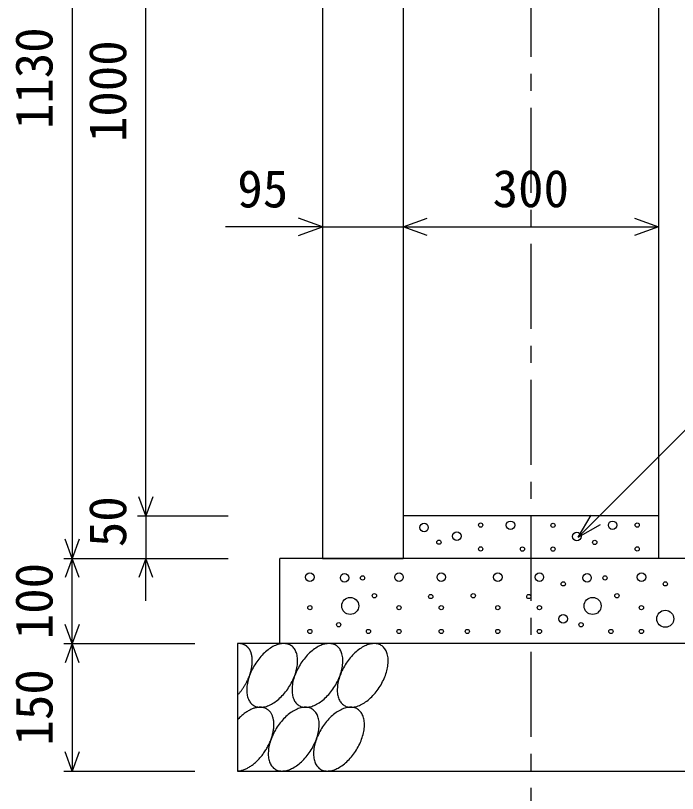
# Model space of a CAD drawing. Units: millimetres, scale not verified. Extents: x -16800 to 16800, y -5940 to 5940.
# Drawn here: x 4044 to 4822, y -1628 to -713 of the extents above; entities that cross this region are included whole.
import ezdxf
from ezdxf.enums import TextEntityAlignment as Align

# ---------------------------------------------------------------- set-up
doc = ezdxf.new("R2010")
doc.units = ezdxf.units.MM
doc.header["$LTSCALE"] = 20
doc.linetypes.add('CHAIN1', pattern=[8, 5, -1, 1, -1])
for name, color, linetype, lineweight in [('0-0_DIM', 7, 'Continuous', 25), ('0-2_HATCH', 6, 'Continuous', 25), ('0-5_OUTLINE', 3, 'Continuous', 25)]:
    doc.layers.add(name, color=color, linetype=linetype, lineweight=lineweight)
doc.styles.add('ＭＳ ゴシック', font='')
doc.styles.get('ＭＳ ゴシック').set_extended_font_data('MS Gothic')

msp = doc.modelspace()

# ---------------------------------------------------------------- linework, layer by layer
at = {"layer": '0-0_DIM', "linetype": 'CHAIN1'}
msp.add_line((4650, -181.24), (4650, -1656.54), dxfattribs=at)
at = {"layer": '0-0_DIM'}
for p, q in [((4110.8, -221.38), (4110.8, -1351.38)), ((4197.46, -1301.38), (4197.46, -301.88)), ((4405, -961.38), (4290.94, -961.38)), ((4405, -961.38), (4500, -961.38)), ((4500, -961.38), (4800, -961.38)), ((4187.46, -1301.38), (4294.13, -1301.38)), ((4197.46, -1301.38), (4197.46, -1351.38)), ((4705.74, -1326.38), (4720.74, -1300.4)), ((4705.74, -1326.38), (4731.72, -1311.38)), ((4100.8, -1351.38), (4294.13, -1351.38)), ((4110.8, -1451.38), (4110.8, -1351.38)), ((4197.46, -1401.38), (4197.46, -1351.38)), ((4100.8, -1451.38), (4255, -1451.38)), ((4110.8, -1451.38), (4110.8, -1601.38)), ((4100.8, -1601.38), (4255, -1601.38))]:
    msp.add_line(p, q, dxfattribs=at)
for points in [[(4376.81, -971.64), (4405, -961.38), (4376.81, -951.12)], [(4528.19, -971.64), (4500, -961.38), (4528.19, -951.12)], [(4771.81, -951.12), (4800, -961.38), (4771.81, -971.64)], [(4705.74, -1326.38), (5018.43, -1013.68), (5657.64, -1013.68)], [(4205.67, -1278.83), (4197.46, -1301.38), (4189.26, -1278.83)], [(4119.01, -1328.83), (4110.8, -1351.38), (4102.59, -1328.83)], [(4119.01, -1373.93), (4110.8, -1351.38), (4102.59, -1373.93)], [(4205.67, -1373.93), (4197.46, -1351.38), (4189.26, -1373.93)], [(4119.01, -1428.83), (4110.8, -1451.38), (4102.59, -1428.83)], [(4119.01, -1473.93), (4110.8, -1451.38), (4102.59, -1473.93)], [(4119.01, -1578.83), (4110.8, -1601.38), (4102.59, -1578.83)]]:
    msp.add_lwpolyline(points, dxfattribs=at)
at = {"layer": '0-2_HATCH'}
for points in [[(4310.1, -1451.81), (4309.6, -1451.71), (4309.2, -1451.61), (4308.8, -1451.61), (4308.3, -1451.51), (4307.8, -1451.51), (4307.4, -1451.41), (4306.9, -1451.41), (4306.4, -1451.41), (4306, -1451.41), (4305.5, -1451.41), (4305, -1451.41)], [(4321.6, -1464.01), (4321.5, -1463.51), (4321.3, -1463.11), (4321.2, -1462.61), (4321, -1462.11), (4320.8, -1461.61), (4320.6, -1461.21), (4320.5, -1460.71), (4320.3, -1460.31), (4320, -1459.91), (4319.8, -1459.41), (4319.6, -1459.01), (4319.4, -1458.61), (4319.1, -1458.21), (4318.9, -1457.91), (4318.6, -1457.51), (4318.3, -1457.11), (4318.1, -1456.81), (4317.8, -1456.41), (4317.5, -1456.11), (4317.2, -1455.81), (4316.9, -1455.51), (4316.6, -1455.21), (4316.2, -1454.91), (4315.9, -1454.61), (4315.6, -1454.31), (4315.2, -1454.11), (4314.9, -1453.81), (4314.5, -1453.61), (4314.1, -1453.41), (4313.7, -1453.21), (4313.4, -1453.01), (4313, -1452.81), (4312.6, -1452.61), (4312.2, -1452.51), (4311.8, -1452.31), (4311.4, -1452.21), (4310.9, -1452.01), (4310.5, -1451.91), (4310.1, -1451.81)], [(4367.7, -1453.61), (4366.6, -1453.01), (4365.5, -1452.51), (4364.4, -1452.11), (4363.3, -1451.81), (4362, -1451.61), (4360.8, -1451.41), (4359.5, -1451.41), (4358.2, -1451.41), (4356.8, -1451.61), (4355.4, -1451.81), (4354, -1452.11), (4352.6, -1452.51), (4351.2, -1453.01), (4349.7, -1453.61), (4348.3, -1454.21), (4346.8, -1455.01), (4345.3, -1455.81), (4343.9, -1456.71), (4342.4, -1457.71), (4341, -1458.81), (4339.5, -1459.91), (4338.1, -1461.11), (4336.7, -1462.41), (4335.3, -1463.71), (4333.9, -1465.11), (4332.6, -1466.61), (4331.3, -1468.11), (4330, -1469.61), (4328.8, -1471.21), (4327.6, -1472.91), (4326.5, -1474.51), (4325.4, -1476.31), (4324.3, -1478.01), (4323.4, -1479.81), (4322.4, -1481.61), (4321.5, -1483.41), (4320.7, -1485.21), (4319.9, -1487.11), (4319.2, -1488.91)], [(4375.1, -1465.11), (4374.7, -1463.71), (4374.3, -1462.41), (4373.8, -1461.11), (4373.3, -1459.91), (4372.7, -1458.81), (4372, -1457.71), (4371.2, -1456.71), (4370.4, -1455.81), (4369.6, -1455.01), (4368.6, -1454.21), (4367.7, -1453.61)], [(4420.9, -1453.61), (4419.8, -1453.01), (4418.8, -1452.51), (4417.6, -1452.11), (4416.5, -1451.81), (4415.2, -1451.61), (4414, -1451.41), (4412.7, -1451.41), (4411.4, -1451.41), (4410, -1451.61), (4408.7, -1451.81), (4407.3, -1452.11), (4405.8, -1452.51), (4404.4, -1453.01), (4402.9, -1453.61), (4401.5, -1454.21), (4400, -1455.01), (4398.6, -1455.81), (4397.1, -1456.71), (4395.6, -1457.71), (4394.2, -1458.81), (4392.7, -1459.91), (4391.3, -1461.11), (4389.9, -1462.41), (4388.5, -1463.71), (4387.1, -1465.11), (4385.8, -1466.61), (4384.5, -1468.11), (4383.3, -1469.61), (4382, -1471.21), (4380.8, -1472.91), (4379.7, -1474.51), (4378.6, -1476.31), (4377.6, -1478.01), (4376.6, -1479.81), (4375.6, -1481.61), (4374.7, -1483.41), (4373.9, -1485.21), (4373.2, -1487.11), (4372.4, -1488.91)], [(4428.3, -1465.11), (4427.9, -1463.71), (4427.5, -1462.41), (4427, -1461.11), (4426.5, -1459.91), (4425.9, -1458.81), (4425.2, -1457.71), (4424.4, -1456.71), (4423.6, -1455.81), (4422.8, -1455.01), (4421.8, -1454.21), (4420.9, -1453.61)], [(4474.1, -1453.61), (4473, -1453.01), (4472, -1452.51), (4470.8, -1452.11), (4469.7, -1451.81), (4468.5, -1451.61), (4467.2, -1451.41), (4465.9, -1451.41), (4464.6, -1451.41), (4463.2, -1451.61), (4461.9, -1451.81), (4460.5, -1452.11), (4459, -1452.51), (4457.6, -1453.01), (4456.2, -1453.61), (4454.7, -1454.21), (4453.2, -1455.01), (4451.8, -1455.81), (4450.3, -1456.71), (4448.8, -1457.71), (4447.4, -1458.81), (4445.9, -1459.91), (4444.5, -1461.11), (4443.1, -1462.41), (4441.7, -1463.71), (4440.4, -1465.11), (4439, -1466.61), (4437.7, -1468.11), (4436.5, -1469.61), (4435.2, -1471.21), (4434, -1472.91), (4432.9, -1474.51), (4431.8, -1476.31), (4430.8, -1478.01), (4429.8, -1479.81), (4428.8, -1481.61), (4427.9, -1483.41), (4427.1, -1485.21), (4426.4, -1487.11), (4425.7, -1488.91)], [(4481.5, -1465.11), (4481.1, -1463.71), (4480.7, -1462.41), (4480.2, -1461.11), (4479.7, -1459.91), (4479.1, -1458.81), (4478.4, -1457.71), (4477.6, -1456.71), (4476.8, -1455.81), (4476, -1455.01), (4475.1, -1454.21), (4474.1, -1453.61)], [(4319.6, -1487.91), (4319.8, -1487.21), (4320, -1486.51), (4320.3, -1485.91), (4320.5, -1485.21), (4320.6, -1484.51), (4320.8, -1483.91), (4321, -1483.21), (4321.2, -1482.51), (4321.3, -1481.91), (4321.5, -1481.21), (4321.6, -1480.61), (4321.7, -1479.91), (4321.9, -1479.31), (4322, -1478.61), (4322.1, -1478.01), (4322.1, -1477.31), (4322.2, -1476.71), (4322.3, -1476.11), (4322.4, -1475.41), (4322.4, -1474.81), (4322.5, -1474.21), (4322.5, -1473.61), (4322.5, -1473.01), (4322.5, -1472.41), (4322.5, -1471.81), (4322.5, -1471.21), (4322.5, -1470.61), (4322.5, -1470.01), (4322.5, -1469.41), (4322.4, -1468.91), (4322.4, -1468.31), (4322.3, -1467.71), (4322.2, -1467.21), (4322.1, -1466.71), (4322.1, -1466.11), (4322, -1465.61), (4321.9, -1465.11), (4321.7, -1464.51), (4321.6, -1464.01)], [(4342, -1524.21), (4343.4, -1523.51), (4344.9, -1522.81), (4346.3, -1522.01), (4347.8, -1521.11), (4349.3, -1520.11), (4350.7, -1519.01), (4352.2, -1517.91), (4353.6, -1516.71), (4355, -1515.41), (4356.4, -1514.11), (4357.7, -1512.71), (4359.1, -1511.21), (4360.4, -1509.71), (4361.6, -1508.21), (4362.9, -1506.61), (4364.1, -1504.91), (4365.2, -1503.21), (4366.3, -1501.51), (4367.3, -1499.81), (4368.3, -1498.01), (4369.3, -1496.21), (4370.2, -1494.41), (4371, -1492.61), (4371.7, -1490.71), (4372.4, -1488.91), (4373.1, -1487.11), (4373.7, -1485.21), (4374.2, -1483.41), (4374.6, -1481.61), (4375, -1479.81), (4375.3, -1478.01), (4375.5, -1476.31), (4375.6, -1474.51), (4375.7, -1472.91), (4375.7, -1471.21), (4375.7, -1469.61), (4375.5, -1468.11), (4375.3, -1466.61), (4375.1, -1465.11)], [(4395.2, -1524.21), (4396.6, -1523.51), (4398.1, -1522.81), (4399.6, -1522.01), (4401, -1521.11), (4402.5, -1520.11), (4403.9, -1519.01), (4405.4, -1517.91), (4406.8, -1516.71), (4408.2, -1515.41), (4409.6, -1514.11), (4411, -1512.71), (4412.3, -1511.21), (4413.6, -1509.71), (4414.9, -1508.21), (4416.1, -1506.61), (4417.3, -1504.91), (4418.4, -1503.21), (4419.5, -1501.51), (4420.5, -1499.81), (4421.5, -1498.01), (4422.5, -1496.21), (4423.4, -1494.41), (4424.2, -1492.61), (4425, -1490.71), (4425.7, -1488.91), (4426.3, -1487.11), (4426.9, -1485.21), (4427.4, -1483.41), (4427.8, -1481.61), (4428.2, -1479.81), (4428.5, -1478.01), (4428.7, -1476.31), (4428.9, -1474.51), (4428.9, -1472.91), (4428.9, -1471.21), (4428.9, -1469.61), (4428.8, -1468.11), (4428.6, -1466.61), (4428.3, -1465.11)], [(4448.4, -1524.21), (4449.8, -1523.51), (4451.3, -1522.81), (4452.8, -1522.01), (4454.2, -1521.11), (4455.7, -1520.11), (4457.1, -1519.01), (4458.6, -1517.91), (4460, -1516.71), (4461.4, -1515.41), (4462.8, -1514.11), (4464.2, -1512.71), (4465.5, -1511.21), (4466.8, -1509.71), (4468.1, -1508.21), (4469.3, -1506.61), (4470.5, -1504.91), (4471.6, -1503.21), (4472.7, -1501.51), (4473.8, -1499.81), (4474.8, -1498.01), (4475.7, -1496.21), (4476.6, -1494.41), (4477.4, -1492.61), (4478.2, -1490.71), (4478.9, -1488.91), (4479.5, -1487.11), (4480.1, -1485.21), (4480.6, -1483.41), (4481, -1481.61), (4481.4, -1479.81), (4481.7, -1478.01), (4481.9, -1476.31), (4482.1, -1474.51), (4482.1, -1472.91), (4482.2, -1471.21), (4482.1, -1469.61), (4482, -1468.11), (4481.8, -1466.61), (4481.5, -1465.11)], [(4305, -1512.21), (4305.5, -1511.71), (4306, -1511.11), (4306.4, -1510.61), (4306.9, -1510.01), (4307.4, -1509.51), (4307.8, -1508.91), (4308.3, -1508.31), (4308.8, -1507.81), (4309.2, -1507.21), (4309.6, -1506.61), (4310.1, -1506.01), (4310.5, -1505.41), (4310.9, -1504.81), (4311.4, -1504.21), (4311.8, -1503.61), (4312.2, -1503.01), (4312.6, -1502.31), (4313, -1501.71), (4313.4, -1501.11), (4313.7, -1500.41), (4314.1, -1499.81), (4314.5, -1499.21), (4314.9, -1498.51), (4315.2, -1497.91), (4315.6, -1497.21), (4315.9, -1496.51), (4316.2, -1495.91), (4316.6, -1495.21), (4316.9, -1494.61), (4317.2, -1493.91), (4317.5, -1493.21), (4317.8, -1492.61), (4318.1, -1491.91), (4318.3, -1491.21), (4318.6, -1490.61), (4318.9, -1489.91), (4319.1, -1489.21), (4319.4, -1488.61), (4319.6, -1487.91)], [(4319.2, -1488.91), (4318.6, -1490.71), (4318, -1492.61), (4317.5, -1494.41), (4317.1, -1496.21), (4316.7, -1498.01), (4316.4, -1499.81), (4316.2, -1501.51), (4316, -1503.21), (4316, -1504.91), (4315.9, -1506.61), (4316, -1508.21), (4316.1, -1509.71), (4316.3, -1511.21), (4316.6, -1512.71), (4317, -1514.11), (4317.4, -1515.41), (4317.9, -1516.71), (4318.4, -1517.91), (4319, -1519.01), (4319.7, -1520.11), (4320.5, -1521.11), (4321.3, -1522.01), (4322.1, -1522.81), (4323.1, -1523.51), (4324, -1524.21), (4325.1, -1524.81), (4326.1, -1525.31), (4327.3, -1525.71), (4328.4, -1526.01), (4329.7, -1526.21), (4330.9, -1526.31), (4332.2, -1526.41), (4333.5, -1526.31), (4334.9, -1526.21), (4336.2, -1526.01), (4337.6, -1525.71), (4339.1, -1525.31), (4340.5, -1524.81), (4342, -1524.21)], [(4372.4, -1488.91), (4371.8, -1490.71), (4371.2, -1492.61), (4370.7, -1494.41), (4370.3, -1496.21), (4369.9, -1498.01), (4369.6, -1499.81), (4369.4, -1501.51), (4369.3, -1503.21), (4369.2, -1504.91), (4369.2, -1506.61), (4369.2, -1508.21), (4369.3, -1509.71), (4369.6, -1511.21), (4369.8, -1512.71), (4370.2, -1514.11), (4370.6, -1515.41), (4371.1, -1516.71), (4371.6, -1517.91), (4372.2, -1519.01), (4372.9, -1520.11), (4373.7, -1521.11), (4374.5, -1522.01), (4375.3, -1522.81), (4376.3, -1523.51), (4377.2, -1524.21), (4378.3, -1524.81), (4379.3, -1525.31), (4380.5, -1525.71), (4381.6, -1526.01), (4382.9, -1526.21), (4384.1, -1526.31), (4385.4, -1526.41), (4386.7, -1526.31), (4388.1, -1526.21), (4389.5, -1526.01), (4390.9, -1525.71), (4392.3, -1525.31), (4393.7, -1524.81), (4395.2, -1524.21)], [(4425.7, -1488.91), (4425, -1490.71), (4424.4, -1492.61), (4423.9, -1494.41), (4423.5, -1496.21), (4423.1, -1498.01), (4422.8, -1499.81), (4422.6, -1501.51), (4422.5, -1503.21), (4422.4, -1504.91), (4422.4, -1506.61), (4422.4, -1508.21), (4422.6, -1509.71), (4422.8, -1511.21), (4423, -1512.71), (4423.4, -1514.11), (4423.8, -1515.41), (4424.3, -1516.71), (4424.8, -1517.91), (4425.4, -1519.01), (4426.1, -1520.11), (4426.9, -1521.11), (4427.7, -1522.01), (4428.5, -1522.81), (4429.5, -1523.51), (4430.4, -1524.21), (4431.5, -1524.81), (4432.6, -1525.31), (4433.7, -1525.71), (4434.9, -1526.01), (4436.1, -1526.21), (4437.3, -1526.31), (4438.6, -1526.41), (4439.9, -1526.31), (4441.3, -1526.21), (4442.7, -1526.01), (4444.1, -1525.71), (4445.5, -1525.31), (4446.9, -1524.81), (4448.4, -1524.21)], [(4345, -1534.11), (4344.6, -1533.41), (4344.1, -1532.81), (4343.7, -1532.11), (4343.2, -1531.51), (4342.6, -1530.91), (4342.1, -1530.41), (4341.5, -1529.91), (4340.9, -1529.41), (4340.3, -1528.91), (4339.7, -1528.51), (4339, -1528.21), (4338.4, -1527.81), (4337.7, -1527.51), (4336.9, -1527.21), (4336.2, -1527.01), (4335.4, -1526.81), (4334.7, -1526.61), (4333.9, -1526.51), (4333.1, -1526.41), (4332.2, -1526.41), (4331.4, -1526.41), (4330.6, -1526.41), (4329.7, -1526.51), (4328.8, -1526.61), (4327.9, -1526.71), (4327, -1526.91), (4326.1, -1527.11), (4325.2, -1527.41), (4324.3, -1527.61), (4323.4, -1528.01), (4322.5, -1528.31), (4321.5, -1528.71), (4320.6, -1529.11), (4319.6, -1529.61), (4318.7, -1530.11), (4317.8, -1530.61), (4316.8, -1531.21), (4315.9, -1531.81), (4314.9, -1532.41)], [(4393, -1528.61), (4391.9, -1528.01), (4390.9, -1527.51), (4389.7, -1527.11), (4388.6, -1526.81), (4387.4, -1526.61), (4386.1, -1526.41), (4384.8, -1526.41), (4383.5, -1526.41), (4382.1, -1526.61), (4380.8, -1526.81), (4379.4, -1527.11), (4377.9, -1527.51), (4376.5, -1528.01), (4375.1, -1528.61), (4373.6, -1529.21), (4372.1, -1530.01), (4370.7, -1530.81), (4369.2, -1531.71), (4367.7, -1532.71), (4366.3, -1533.81), (4364.8, -1534.91), (4363.4, -1536.11), (4362, -1537.41), (4360.6, -1538.71), (4359.3, -1540.11), (4357.9, -1541.51), (4356.6, -1543.01), (4355.4, -1544.61), (4354.1, -1546.21), (4353, -1547.81), (4351.8, -1549.51), (4350.7, -1551.21), (4349.7, -1553.01), (4348.7, -1554.81), (4347.7, -1556.61), (4346.9, -1558.41), (4346, -1560.21), (4345.3, -1562.01), (4344.6, -1563.91)], [(4446.2, -1528.61), (4445.2, -1528.01), (4444.1, -1527.51), (4443, -1527.11), (4441.8, -1526.81), (4440.6, -1526.61), (4439.3, -1526.41), (4438, -1526.41), (4436.7, -1526.41), (4435.4, -1526.61), (4434, -1526.81), (4432.6, -1527.11), (4431.2, -1527.51), (4429.7, -1528.01), (4428.3, -1528.61), (4426.8, -1529.21), (4425.3, -1530.01), (4423.9, -1530.81), (4422.4, -1531.71), (4420.9, -1532.71), (4419.5, -1533.81), (4418, -1534.91), (4416.6, -1536.11), (4415.2, -1537.41), (4413.8, -1538.71), (4412.5, -1540.11), (4411.1, -1541.51), (4409.8, -1543.01), (4408.6, -1544.61), (4407.3, -1546.21), (4406.2, -1547.81), (4405, -1549.51), (4403.9, -1551.21), (4402.9, -1553.01), (4401.9, -1554.81), (4400.9, -1556.61), (4400.1, -1558.41), (4399.2, -1560.21), (4398.5, -1562.01), (4397.8, -1563.91)], [(4314.9, -1532.41), (4314, -1533.11), (4313.1, -1533.81), (4312.1, -1534.51), (4311.2, -1535.21), (4310.3, -1536.01), (4309.4, -1536.81), (4308.5, -1537.61), (4307.6, -1538.51), (4306.7, -1539.41), (4305.9, -1540.31), (4305, -1541.21)], [(4339, -1575.51), (4339.7, -1574.41), (4340.3, -1573.21), (4340.9, -1572.11), (4341.5, -1570.91), (4342.1, -1569.71), (4342.6, -1568.61), (4343.2, -1567.41), (4343.7, -1566.21), (4344.1, -1565.01), (4344.6, -1563.91), (4345, -1562.71), (4345.4, -1561.51), (4345.7, -1560.31), (4346.1, -1559.11), (4346.4, -1558.01), (4346.7, -1556.81), (4346.9, -1555.61), (4347.1, -1554.51), (4347.3, -1553.31), (4347.5, -1552.21), (4347.6, -1551.11), (4347.7, -1550.01), (4347.8, -1548.91), (4347.8, -1547.81), (4347.9, -1546.81), (4347.8, -1545.71), (4347.8, -1544.71), (4347.7, -1543.71), (4347.6, -1542.71), (4347.5, -1541.71), (4347.3, -1540.81), (4347.1, -1539.91), (4346.9, -1539.01), (4346.7, -1538.11), (4346.4, -1537.31), (4346.1, -1536.41), (4345.7, -1535.61), (4345.4, -1534.91), (4345, -1534.11)], [(4400.4, -1540.11), (4400, -1538.71), (4399.6, -1537.41), (4399.1, -1536.11), (4398.6, -1534.91), (4398, -1533.81), (4397.3, -1532.71), (4396.5, -1531.71), (4395.7, -1530.81), (4394.9, -1530.01), (4394, -1529.21), (4393, -1528.61)], [(4453.6, -1540.11), (4453.3, -1538.71), (4452.8, -1537.41), (4452.4, -1536.11), (4451.8, -1534.91), (4451.2, -1533.81), (4450.5, -1532.71), (4449.8, -1531.71), (4449, -1530.81), (4448.1, -1530.01), (4447.2, -1529.21), (4446.2, -1528.61)], [(4367.3, -1599.21), (4368.7, -1598.51), (4370.2, -1597.81), (4371.7, -1597.01), (4373.1, -1596.01), (4374.6, -1595.11), (4376, -1594.01), (4377.5, -1592.91), (4378.9, -1591.71), (4380.3, -1590.41), (4381.7, -1589.11), (4383.1, -1587.71), (4384.4, -1586.21), (4385.7, -1584.71), (4387, -1583.21), (4388.2, -1581.61), (4389.4, -1579.91), (4390.5, -1578.21), (4391.6, -1576.51), (4392.7, -1574.81), (4393.7, -1573.01), (4394.6, -1571.21), (4395.5, -1569.41), (4396.3, -1567.61), (4397.1, -1565.71), (4397.8, -1563.91), (4398.4, -1562.01), (4399, -1560.21), (4399.5, -1558.41), (4399.9, -1556.61), (4400.3, -1554.81), (4400.6, -1553.01), (4400.8, -1551.31), (4401, -1549.51), (4401.1, -1547.91), (4401.1, -1546.21), (4401, -1544.61), (4400.9, -1543.11), (4400.7, -1541.51), (4400.4, -1540.11)], [(4420.5, -1599.21), (4421.9, -1598.51), (4423.4, -1597.81), (4424.9, -1597.01), (4426.3, -1596.01), (4427.8, -1595.11), (4429.3, -1594.01), (4430.7, -1592.91), (4432.1, -1591.71), (4433.5, -1590.41), (4434.9, -1589.11), (4436.3, -1587.71), (4437.6, -1586.21), (4438.9, -1584.71), (4440.2, -1583.21), (4441.4, -1581.61), (4442.6, -1579.91), (4443.7, -1578.21), (4444.8, -1576.51), (4445.9, -1574.81), (4446.9, -1573.01), (4447.8, -1571.21), (4448.7, -1569.41), (4449.5, -1567.61), (4450.3, -1565.71), (4451, -1563.91), (4451.6, -1562.01), (4452.2, -1560.21), (4452.7, -1558.41), (4453.1, -1556.61), (4453.5, -1554.81), (4453.8, -1553.01), (4454, -1551.31), (4454.2, -1549.51), (4454.3, -1547.91), (4454.3, -1546.21), (4454.2, -1544.61), (4454.1, -1543.11), (4453.9, -1541.51), (4453.6, -1540.11)], [(4344.6, -1563.91), (4343.9, -1565.71), (4343.4, -1567.61), (4342.8, -1569.41), (4342.4, -1571.21), (4342, -1573.01), (4341.7, -1574.81), (4341.5, -1576.51), (4341.4, -1578.21), (4341.3, -1579.91), (4341.3, -1581.61), (4341.3, -1583.21), (4341.5, -1584.71), (4341.7, -1586.21), (4341.9, -1587.71), (4342.3, -1589.11), (4342.7, -1590.41), (4343.2, -1591.71), (4343.7, -1592.91), (4344.4, -1594.01), (4345, -1595.11), (4345.8, -1596.01), (4346.6, -1597.01), (4347.5, -1597.81), (4348.4, -1598.51), (4349.3, -1599.21), (4350.4, -1599.81), (4351.5, -1600.31), (4352.6, -1600.71), (4353.8, -1601.01), (4355, -1601.21), (4356.2, -1601.31), (4357.5, -1601.41), (4358.8, -1601.31), (4360.2, -1601.21), (4361.6, -1601.01), (4363, -1600.71), (4364.4, -1600.31), (4365.8, -1599.81), (4367.3, -1599.21)], [(4397.8, -1563.91), (4397.1, -1565.71), (4396.6, -1567.61), (4396.1, -1569.41), (4395.6, -1571.21), (4395.3, -1573.01), (4395, -1574.81), (4394.7, -1576.51), (4394.6, -1578.21), (4394.5, -1579.91), (4394.5, -1581.61), (4394.5, -1583.21), (4394.7, -1584.71), (4394.9, -1586.21), (4395.1, -1587.71), (4395.5, -1589.11), (4395.9, -1590.41), (4396.4, -1591.71), (4396.9, -1592.91), (4397.6, -1594.01), (4398.2, -1595.11), (4399, -1596.01), (4399.8, -1597.01), (4400.7, -1597.81), (4401.6, -1598.51), (4402.6, -1599.21), (4403.6, -1599.81), (4404.7, -1600.31), (4405.8, -1600.71), (4407, -1601.01), (4408.2, -1601.21), (4409.4, -1601.31), (4410.7, -1601.41), (4412, -1601.31), (4413.4, -1601.21), (4414.8, -1601.01), (4416.2, -1600.71), (4417.6, -1600.31), (4419, -1599.81), (4420.5, -1599.21)], [(4305, -1601.41), (4305.9, -1601.31), (4306.7, -1601.21), (4307.6, -1601.11), (4308.5, -1601.01), (4309.4, -1600.81), (4310.3, -1600.51), (4311.2, -1600.21), (4312.1, -1599.91), (4313.1, -1599.61), (4314, -1599.21), (4314.9, -1598.81), (4315.9, -1598.41), (4316.8, -1597.91), (4317.8, -1597.41), (4318.7, -1596.81), (4319.6, -1596.21), (4320.6, -1595.61), (4321.5, -1595.01), (4322.5, -1594.31), (4323.4, -1593.61), (4324.3, -1592.81), (4325.2, -1592.11), (4326.1, -1591.31), (4327, -1590.51), (4327.9, -1589.61), (4328.8, -1588.71), (4329.7, -1587.81), (4330.6, -1586.91), (4331.4, -1586.01), (4332.2, -1585.01), (4333.1, -1584.01), (4333.9, -1583.01), (4334.7, -1582.01), (4335.4, -1580.91), (4336.2, -1579.91), (4336.9, -1578.81), (4337.7, -1577.71), (4338.4, -1576.61), (4339, -1575.51)]]:
    msp.add_lwpolyline(points, dxfattribs=at)
for centre, radius in [((4626.09, -1312.35), 5), ((4746.09, -1312.35), 5), ((4524.37, -1314.88), 5), ((4590.93, -1312.07), 2.5), ((4676, -1312.35), 2.5), ((4774.95, -1312.07), 2.5), ((4562.89, -1325.2), 5), ((4704.04, -1325.48), 5), ((4541.86, -1332.2), 2.5), ((4725.07, -1332.49), 2.5), ((4590.93, -1340.08), 2.5), ((4640.11, -1340.36), 2.5), ((4676, -1340.36), 2.5), ((4774.95, -1340.08), 2.5), ((4390.12, -1373.33), 5), ((4431.02, -1374.2), 5), ((4452.05, -1374.2), 2.5), ((4494.94, -1373.33), 5), ((4544.64, -1373.33), 5), ((4611.11, -1373.33), 5), ((4659.97, -1373.33), 5), ((4716.04, -1374.2), 5), ((4737.07, -1374.2), 2.5), ((4779.97, -1373.33), 5), ((4688.01, -1381.2), 2.5), ((4808.01, -1381.2), 2.5), ((4437.55, -1407.21), 10), ((4466.06, -1395.21), 2.5), ((4532.22, -1396.12), 2.5), ((4582.23, -1395.21), 2.5), ((4647.55, -1396.12), 2.5), ((4722.58, -1407.21), 10), ((4751.09, -1395.21), 2.5), ((4390.12, -1409.22), 2.5), ((4494.94, -1409.22), 2.5), ((4544.64, -1409.22), 2.5), ((4611.11, -1409.22), 2.5), ((4659.97, -1409.22), 2.5), ((4779.97, -1409.22), 2.5), ((4688.01, -1422.35), 5), ((4808.01, -1422.35), 10), ((4424.01, -1429.36), 2.5), ((4709.03, -1429.36), 2.5), ((4390.12, -1437.23), 2.5), ((4459.05, -1437.23), 2.5), ((4494.94, -1437.23), 2.5), ((4544.64, -1437.23), 2.5), ((4575.22, -1437.23), 2.5), ((4611.11, -1437.23), 2.5), ((4659.97, -1437.23), 2.5), ((4744.08, -1437.23), 2.5), ((4779.97, -1437.23), 2.5)]:
    msp.add_circle(centre, radius, dxfattribs=at)
at = {"layer": '0-5_OUTLINE'}
for p, q in [((4405, -410.88), (4405, -1351.38)), ((4500, -571.38), (4500, -1351.38)), ((4800, -571.38), (4800, -1351.38)), ((4800, -1301.38), (4500, -1301.38)), ((5445, -1351.38), (4355, -1351.38)), ((4355, -1451.38), (4355, -1351.38)), ((4405, -1351.38), (4500, -1351.38)), ((5495, -1451.38), (4305, -1451.38)), ((4305, -1451.38), (4305, -1601.38))]:
    msp.add_line(p, q, dxfattribs=at)
for points in [[(5395, -1281.38), (5395, -1351.38), (4800, -1351.38)], [(4305, -1601.38), (5495, -1601.38), (5495, -1451.38)]]:
    msp.add_lwpolyline(points, dxfattribs=at)

# ---------------------------------------------------------------- texts
at = {"layer": '0-0_DIM', "style": 'ＭＳ ゴシック'}
for s, p in [('1130', (4100.8, -846.38)), ('1000', (4187.46, -861.63)), ('50', (4187.46, -1338.05)), ('100', (4100.8, -1446.38)), ('150', (4100.8, -1571.38))]:
    msp.add_text(s, height=43.99, rotation=90, dxfattribs=at).set_placement(p, align=Align.BOTTOM_LEFT)
for s, p in [('95', (4304.85, -951.68)), ('300', (4605, -951.38))]:
    msp.add_text(s, height=43.99, dxfattribs=at).set_placement(p, align=Align.BOTTOM_LEFT)

doc.saveas('drawing.dxf')
